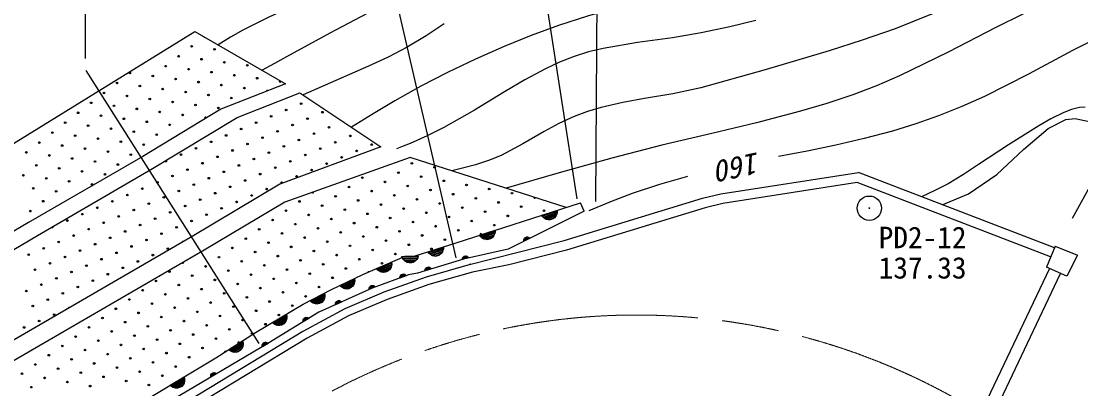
# Model space of a CAD drawing. Units: millimetres, scale not verified. Extents: x 40000 to 680000, y 20000 to 380000.
# Drawn here: x 473696 to 538668, y 290997 to 313540 of the extents above; entities that cross this region are included whole.
import ezdxf
from ezdxf.enums import TextEntityAlignment as Align

# ---------------------------------------------------------------- set-up
doc = ezdxf.new("R2010")
doc.units = ezdxf.units.MM
doc.header["$LTSCALE"] = 1000
doc.linetypes.add('CHAIN', pattern=[18.5, 12, -1.5, 3.5, -1.5])
for name, color, linetype, lineweight in [('M-BGD', 7, 'Continuous', 25), ('M-BMK', 2, 'CHAIN', 13), ('M-STR-STRC', 7, 'Continuous', 25)]:
    doc.layers.add(name, color=color, linetype=linetype, lineweight=lineweight)
doc.layers.add('M-BGD-HTXT', color=7, linetype='Continuous')
doc.layers.add('M-BMK-SRVR', color=7, linetype='Continuous')
doc.styles.add('ＭＳ ゴシック', font='')
doc.styles.add('ＭＳ 明朝', font='')
doc.styles.get('ＭＳ ゴシック').set_extended_font_data('MS Gothic')
doc.styles.get('ＭＳ 明朝').set_extended_font_data('MS Mincho')

# ---------------------------------------------------------------- blocks, each defined once
blk = doc.blocks.new('BUHIN2')
at = {"color": 3, "linetype": 'Continuous', "lineweight": 25}
for radius in [746, 22.5]:
    blk.add_circle((0, 0), radius, dxfattribs=at)
blk = doc.blocks.new('BUHIN163')
at = {"color": 7, "linetype": 'Continuous', "lineweight": 25}
for p, q in [((412, 244), (-335, -342)), ((-277, -376), (431, 180)), ((440, 107), (-207, -401)), ((-133, -422), (440, 27)), ((431, -59), (-45, -433)), ((86, -409), (379, -179))]:
    blk.add_line(p, q, dxfattribs=at)
blk.add_lwpolyline([(393, 309), (433, 194), (448, 81), (439, -65), (390, -180), (320, -282), (198, -378), (83, -421), (-41, -442), (-185, -416), (-293, -376), (-393, -309)], close=True, dxfattribs=at)
blk = doc.blocks.new('BUHIN168')
at = {"color": 7, "linetype": 'Continuous', "lineweight": 25}
for p, q in [((-173, -15), (-21, 173)), ((14, 176), (-169, -50)), ((-70, 152), (-164, 36)), ((-162, -81), (45, 175)), ((75, 171), (-152, -108)), ((-139, -132), (100, 163))]:
    blk.add_line(p, q, dxfattribs=at)
blk.add_lwpolyline([(-126, -155), (-152, -114), (-167, -71), (-177, -13), (-168, 36), (-150, 82), (-111, 130), (-70, 157), (-23, 176), (36, 179), (81, 173), (126, 155)], close=True, dxfattribs=at)
blk = doc.blocks.new('BUHIN170')
at = {"color": 7, "linetype": 'Continuous', "lineweight": 25}
for p, q in [((-174, 4), (-2, 174)), ((34, 174), (-173, -31)), ((-170, -63), (64, 169)), ((93, 162), (-163, -91)), ((-53, 159), (-159, 54)), ((-153, -116), (118, 151))]:
    blk.add_line(p, q, dxfattribs=at)
blk.add_lwpolyline([(-142, -141), (-163, -97), (-174, -53), (-177, 6), (-163, 54), (-140, 98), (-96, 141), (-52, 164), (-4, 178), (55, 174), (99, 163), (142, 141)], close=True, dxfattribs=at)

msp = doc.modelspace()

# ---------------------------------------------------------------- linework, layer by layer
at = {"layer": 'M-BGD'}
for p, q in [((507786, 302657), (502524, 336559)), ((538168, 301463), (551801, 326502)), ((472694, 305708), (484347, 312912)), ((484347, 312912), (489906, 309700)), ((489906, 309700), (485936, 308139)), ((486935, 307637), (490784, 309157)), ((490784, 309157), (495752, 305832)), ((485936, 308139), (481164, 305240)), ((481738, 304504), (486935, 307637)), ((536665, 306968), (537744, 307520)), ((537744, 307520), (538321, 307570)), ((538321, 307570), (539852, 307244)), ((535160, 305663), (536665, 306968)), ((495752, 305832), (489561, 303540)), ((533529, 304132), (535160, 305663)), ((481164, 305240), (474139, 301197)), ((497550, 305186), (489866, 302442)), ((507103, 302113), (497550, 305186)), ((474700, 300399), (481738, 304504)), ((516598, 302960), (525028, 304259)), ((537046, 299636), (525028, 304259)), ((531772, 302953), (533529, 304132)), ((489561, 303540), (484173, 300330)), ((524961, 303642), (516716, 302371)), ((536815, 299081), (524961, 303642)), ((515470, 302680), (516598, 302960)), ((530166, 302283), (531772, 302953)), ((489866, 302442), (484911, 299508)), ((500370, 299959), (507993, 302398)), ((506980, 300084), (515470, 302680)), ((508219, 301885), (507993, 302398)), ((516716, 302371), (515630, 302101)), ((508219, 301885), (503547, 299567)), ((515630, 302101), (507142, 299506)), ((474139, 301197), (465976, 296380)), ((484173, 300330), (456524, 284308)), ((466599, 295622), (474700, 300399)), ((504837, 300263), (504514, 300103)), ((504516, 300132), (504811, 300278)), ((504516, 300076), (504857, 300245)), ((504784, 300293), (504523, 300163)), ((504534, 300196), (504750, 300304)), ((504697, 300305), (504564, 300239)), ((497849, 299146), (500370, 299959)), ((499581, 299638), (498677, 299347)), ((498719, 299295), (499576, 299571)), ((503547, 299567), (500823, 298948)), ((501178, 298621), (506980, 300084)), ((537090, 299743), (536556, 298458)), ((537090, 299743), (538462, 299199)), ((484911, 299508), (457186, 283409)), ((494651, 298007), (497239, 299125)), ((498021, 299089), (497071, 299057)), ((497098, 298995), (497998, 299025)), ((497963, 298962), (497141, 298934)), ((497188, 298873), (497915, 298898)), ((497239, 299125), (497849, 299146)), ((500823, 298948), (498002, 298093)), ((499560, 299500), (498777, 299248)), ((498839, 299202), (499531, 299425)), ((499493, 299348), (498917, 299162)), ((499048, 299138), (499403, 299253)), ((500749, 298956), (501119, 299041)), ((501104, 299063), (500753, 298983)), ((500762, 299011), (501083, 299084)), ((501060, 299104), (500776, 299040)), ((500794, 299069), (501030, 299123)), ((500978, 299137), (500833, 299104)), ((507142, 299506), (503587, 298609)), ((538462, 299199), (537820, 297902)), ((496406, 298697), (495534, 298320)), ((495582, 298273), (496408, 298630)), ((496398, 298558), (495643, 298231)), ((495709, 298192), (496377, 298480)), ((496347, 298399), (495791, 298159)), ((495924, 298149), (496266, 298296)), ((497857, 298833), (497252, 298813)), ((497372, 298754), (497744, 298767)), ((498457, 298257), (498821, 298367)), ((498804, 298388), (498460, 298284)), ((498467, 298312), (498782, 298407)), ((498757, 298426), (498479, 298342)), ((498495, 298373), (498726, 298443)), ((498674, 298453), (498531, 298410)), ((498541, 297869), (501251, 298636)), ((501251, 298636), (501178, 298621)), ((503587, 298609), (501370, 298149)), ((536753, 298371), (530550, 285387)), ((537820, 297902), (536556, 298458)), ((492720, 297092), (494651, 298007)), ((494141, 297697), (493283, 297290)), ((493332, 297244), (494146, 297629)), ((497446, 297986), (495224, 297167)), ((495943, 296939), (498541, 297869)), ((496922, 297819), (497279, 297951)), ((497261, 297971), (496923, 297846)), ((496928, 297875), (497237, 297989)), ((497212, 298006), (496939, 297905)), ((496952, 297937), (497179, 298021)), ((497127, 298028), (496987, 297976)), ((498002, 298093), (497446, 297986)), ((501370, 298149), (498694, 297392)), ((531188, 284943), (537426, 298075)), ((490992, 296178), (492720, 297092)), ((495224, 297167), (491954, 295692)), ((494138, 297557), (493395, 297205)), ((493463, 297168), (494120, 297479)), ((494093, 297397), (493546, 297138)), ((493557, 295924), (495943, 296939)), ((493679, 297132), (494015, 297291)), ((498694, 297392), (496126, 296473)), ((492305, 296802), (491465, 296357)), ((491517, 296314), (492312, 296735)), ((492308, 296662), (491581, 296277)), ((491650, 296243), (492293, 296584)), ((492269, 296500), (491735, 296217)), ((491868, 296217), (492197, 296391)), ((496126, 296473), (493774, 295473)), ((488056, 294442), (490992, 296178)), ((491954, 295692), (488813, 293769)), ((490988, 294542), (493557, 295924)), ((489965, 295498), (489147, 295014)), ((489200, 294973), (489975, 295431)), ((489975, 295358), (489267, 294940)), ((489337, 294909), (489963, 295279)), ((489944, 295195), (489423, 294887)), ((489556, 294893), (489876, 295082)), ((490979, 295183), (491260, 295355)), ((491287, 295342), (490980, 295154)), ((491232, 295367), (490984, 295215)), ((490984, 295128), (491308, 295326)), ((490991, 295249), (491197, 295375)), ((491144, 295372), (491017, 295294)), ((493774, 295473), (491225, 294102)), ((466976, 280027), (490966, 294530)), ((485637, 292897), (488056, 294442)), ((491225, 294102), (461420, 276084)), ((488813, 293769), (482071, 289794)), ((487281, 293872), (486480, 293361)), ((486535, 293322), (487293, 293806)), ((487296, 293733), (486602, 293290)), ((486674, 293262), (487287, 293654)), ((487270, 293569), (486760, 293243)), ((486893, 293254), (487207, 293454)), ((480872, 290043), (485637, 292897)), ((483695, 291660), (482880, 291172)), ((482933, 291131), (483705, 291594)), ((483705, 291521), (483000, 291098)), ((483070, 291068), (483694, 291441)), ((483675, 291357), (483156, 291046)), ((483289, 291053), (483608, 291244))]:
    msp.add_line(p, q, dxfattribs=at)
for points in [[(503969, 320635), (502471, 320047), (500947, 319513), (498876, 318927), (496813, 318280), (496219, 318004), (495644, 317671), (494148, 316613), (492618, 315606), (491622, 315053), (490600, 314553), (488931, 313803), (487292, 313000), (486534, 312558), (485781, 312084)], [(509149, 320302), (507586, 319606), (505992, 318962), (503603, 318193), (501242, 317370), (500198, 316875), (499168, 316321), (497249, 315236), (495308, 314208), (492626, 312812), (489968, 311361), (489225, 310947), (488474, 310528)], [(524781, 319196), (523000, 318295), (521188, 317446), (520055, 316977), (518902, 316565), (517496, 316148), (516061, 315784), (513114, 315101), (510188, 314361), (508412, 313850), (506645, 313278), (504975, 312667), (503316, 311996), (501559, 311220), (499827, 310390), (498204, 309546), (496611, 308650), (495274, 307853), (493945, 307042)], [(539376, 317670), (537977, 317247), (536214, 316664), (534480, 316028), (530892, 314522), (527288, 313073), (525270, 312367), (523231, 311716), (519305, 310555), (515365, 309453), (513644, 309095), (511910, 308796), (510582, 308552), (509266, 308249), (508425, 307998), (507596, 307687), (506672, 307263), (505772, 306783), (504455, 306015), (503118, 305304), (502353, 304996), (501556, 304741), (500840, 304547), (500108, 304364)], [(538870, 315457), (537834, 315118), (536808, 314719), (535115, 313961), (533454, 313152), (530527, 311650), (527556, 310195), (526135, 309585), (524682, 309027), (523100, 308496), (521488, 308019), (518777, 307310), (516053, 306661), (512979, 305934), (509922, 305149), (506678, 304241), (503434, 303294)], [(499636, 313385), (498524, 312640), (497372, 311943), (496192, 311336), (494982, 310781), (492986, 309902), (490995, 309016)], [(518749, 313578), (517145, 313188), (515396, 312826), (513622, 312521), (511489, 312224), (509373, 311870), (508474, 311651), (507593, 311376), (506704, 311030), (505835, 310628), (504570, 309950), (503324, 309214), (501485, 308091), (499616, 307021), (498594, 306508), (497543, 306048), (497126, 305878), (496699, 305707)], [(539341, 312343), (538158, 311750), (535452, 310300), (532772, 308932), (531382, 308313), (529947, 307739), (528544, 307243), (527125, 306804), (525394, 306344), (523651, 305943), (521890, 305579), (520126, 305236)], [(538936, 308271), (538591, 308241), (538103, 308117), (537627, 307934), (536840, 307549), (536094, 307118), (534234, 305961), (532402, 304752), (531481, 304133), (530529, 303566), (529719, 303156), (528894, 302772)], [(514552, 304025), (512843, 303528), (511154, 302974), (509825, 302460), (508501, 301903)]]:
    msp.add_lwpolyline(points, dxfattribs=at)
for points in [[(504518, 300049), (504512, 300097), (504516, 300143), (504531, 300199), (504560, 300240), (504595, 300275), (504651, 300302), (504699, 300310), (504750, 300308), (504804, 300286), (504843, 300261), (504877, 300227)], [(499585, 299706), (499582, 299584), (499558, 299473), (499499, 299339), (499412, 299248), (499312, 299176), (499165, 299129), (499041, 299128), (498918, 299152), (498792, 299226), (498705, 299301), (498634, 299399)], [(498044, 299152), (498008, 299036), (497953, 298936), (497860, 298823), (497752, 298760), (497636, 298718), (497481, 298713), (497362, 298747), (497250, 298803), (497149, 298910), (497086, 299005), (497044, 299119)], [(500744, 298930), (500750, 298978), (500764, 299021), (500792, 299073), (500829, 299106), (500872, 299131), (500932, 299145), (500982, 299141), (501030, 299127), (501078, 299093), (501110, 299060), (501134, 299019)], [(496404, 298764), (496413, 298643), (496399, 298531), (496353, 298391), (496276, 298292), (496183, 298211), (496040, 298150), (495918, 298138), (495793, 298149), (495660, 298212), (495566, 298277), (495486, 298368)], [(498455, 298230), (498457, 298279), (498468, 298323), (498492, 298376), (498528, 298412), (498568, 298440), (498628, 298458), (498677, 298457), (498726, 298447), (498776, 298416), (498810, 298386), (498838, 298346)], [(494137, 297764), (494150, 297643), (494140, 297530), (494099, 297389), (494025, 297288), (493935, 297203), (493795, 297137), (493673, 297121), (493548, 297128), (493413, 297185), (493317, 297248), (493234, 297336)], [(496922, 297792), (496921, 297841), (496929, 297886), (496950, 297940), (496983, 297978), (497022, 298009), (497080, 298030), (497129, 298032), (497179, 298025), (497231, 297997), (497267, 297969), (497297, 297931)], [(492298, 296869), (492316, 296749), (492311, 296635), (492276, 296493), (492207, 296388), (492121, 296300), (491984, 296227), (491862, 296206), (491737, 296207), (491599, 296259), (491501, 296317), (491414, 296401)], [(489955, 295564), (489979, 295445), (489979, 295332), (489951, 295187), (489887, 295080), (489805, 294988), (489671, 294909), (489551, 294881), (489426, 294877), (489286, 294922), (489185, 294975), (489094, 295055)], [(490989, 295101), (490978, 295149), (490978, 295194), (490988, 295252), (491013, 295295), (491045, 295333), (491098, 295365), (491146, 295377), (491196, 295379), (491252, 295362), (491293, 295341), (491330, 295310)], [(487268, 293938), (487297, 293820), (487301, 293707), (487278, 293562), (487217, 293452), (487138, 293357), (487008, 293273), (486888, 293242), (486763, 293233), (486622, 293273), (486519, 293323), (486426, 293400)], [(483684, 291727), (483709, 291607), (483709, 291494), (483682, 291350), (483619, 291242), (483537, 291149), (483404, 291070), (483284, 291041), (483159, 291036), (483019, 291081), (482917, 291133), (482826, 291213)]]:
    msp.add_lwpolyline(points, close=True, dxfattribs=at)
for centre in [(484146, 312000), (483352, 311392), (484754, 311207), (485548, 311815), (482559, 310783), (483961, 310598), (486156, 311022), (487558, 310837), (480363, 310360), (481765, 310175), (483167, 309990), (485363, 310413), (486765, 310228), (488167, 310043), (479570, 309751), (480972, 309566), (482374, 309381), (484569, 309805), (485971, 309620), (487373, 309435), (478776, 309142), (480178, 308957), (481580, 308773), (482982, 308588), (483776, 309196), (485178, 309011), (486580, 308826), (477189, 307925), (477983, 308534), (479385, 308349), (480787, 308164), (482189, 307979), (484384, 308403), (485786, 308218), (489943, 308097), (490863, 308487), (492174, 307957), (476396, 307317), (478591, 307740), (479993, 307555), (481395, 307370), (483591, 307794), (488101, 307315), (489022, 307706), (491254, 307567), (475602, 306708), (477798, 307132), (479200, 306947), (480602, 306762), (482797, 307185), (487181, 306925), (489413, 306785), (490333, 307176), (491644, 306646), (492565, 307037), (474808, 306100), (477004, 306523), (478406, 306338), (479808, 306153), (482004, 306577), (485340, 306143), (486260, 306534), (487572, 306004), (488492, 306395), (490724, 306256), (492956, 306116), (493876, 306507), (495187, 305977), (474015, 305491), (476211, 305915), (477613, 305730), (479015, 305545), (480417, 305360), (481210, 305968), (483499, 305362), (484419, 305752), (486651, 305613), (488883, 305474), (489803, 305865), (491115, 305335), (492035, 305726), (494267, 305587), (474623, 304698), (475417, 305306), (476819, 305121), (478221, 304936), (479623, 304751), (484810, 304832), (485731, 305223), (487042, 304693), (487962, 305084), (490194, 304944), (492426, 304805), (493346, 305196), (497651, 304827), (473830, 304089), (476026, 304513), (477428, 304328), (478830, 304143), (482969, 304051), (483890, 304441), (486121, 304302), (488353, 304163), (489274, 304554), (490585, 304024), (491505, 304415), (496828, 304257), (499042, 304574), (475232, 303904), (476634, 303719), (478036, 303534), (482049, 303660), (484280, 303521), (485201, 303911), (486512, 303382), (487433, 303772), (489664, 303633), (494615, 303941), (496006, 303688), (497398, 303435), (498220, 304005), (499611, 303752), (501003, 303499), (474439, 303296), (475841, 303111), (480207, 302879), (481128, 303269), (482439, 302739), (483360, 303130), (485591, 302991), (487823, 302852), (488744, 303242), (492971, 302802), (493793, 303371), (495184, 303119), (496576, 302866), (498789, 303183), (500181, 302930), (502394, 303247), (503786, 302994), (475047, 302502), (478366, 302097), (479287, 302488), (481519, 302349), (483750, 302210), (484671, 302600), (486903, 302461), (490757, 302485), (492149, 302233), (494362, 302549), (495754, 302297), (497967, 302613), (499359, 302361), (500750, 302108), (501572, 302677), (502964, 302425), (504355, 302172), (474254, 301894), (477446, 301706), (479678, 301567), (480598, 301958), (481909, 301428), (482830, 301819), (485062, 301680), (485982, 302070), (489935, 301916), (491327, 301663), (493540, 301980), (494932, 301727), (496323, 301474), (497145, 302044), (498537, 301791), (499928, 301538), (502142, 301855), (503533, 301602), (505747, 301919), (476525, 301316), (477837, 300786), (478757, 301177), (480989, 301037), (483221, 300898), (484141, 301289), (488291, 300777), (489113, 301346), (490505, 301094), (491896, 300841), (492718, 301410), (494110, 301158), (495501, 300905), (497715, 301222), (499106, 300969), (501319, 301286), (502711, 301033), (476916, 300395), (479148, 300256), (480068, 300647), (482300, 300508), (487469, 300208), (489682, 300524), (491074, 300272), (493287, 300588), (494679, 300336), (496892, 300652), (498284, 300400), (499675, 300147), (500497, 300716), (475075, 299614), (475996, 300005), (477307, 299475), (478227, 299865), (480459, 299726), (481380, 300117), (482691, 299587), (486647, 299638), (488860, 299955), (490252, 299702), (492465, 300019), (493857, 299766), (495248, 299514), (496070, 300083), (497462, 299830), (498853, 299578), (474155, 299223), (476386, 299084), (478618, 298945), (479539, 299336), (481770, 299196), (485825, 299069), (488038, 299386), (489430, 299133), (490821, 298880), (491643, 299450), (493035, 299197), (494426, 298944), (496640, 299261), (474545, 298303), (475466, 298693), (477697, 298554), (479929, 298415), (480850, 298806), (482789, 298183), (485003, 298500), (486394, 298247), (487216, 298816), (488608, 298564), (489999, 298311), (492213, 298628), (493604, 298375), (495818, 298692), (475856, 297773), (476777, 298163), (478088, 297634), (479009, 298024), (481967, 297614), (484181, 297930), (485572, 297678), (487786, 297994), (489177, 297742), (491391, 298058), (492782, 297806), (474015, 296991), (474936, 297382), (477168, 297243), (481145, 297044), (483359, 297361), (484750, 297108), (486964, 297425), (488355, 297172), (489746, 296919), (490569, 297489), (491960, 297236), (475327, 296462), (476247, 296852), (480323, 296475), (482537, 296791), (483928, 296539), (485319, 296286), (486141, 296855), (487533, 296603), (488924, 296350), (491138, 296667), (474406, 296071), (479501, 295905), (480892, 295653), (481714, 296222), (483106, 295969), (484497, 295717), (486711, 296033), (488102, 295781), (490316, 296097), (474797, 295150), (475717, 295541), (478679, 295336), (480070, 295083), (482284, 295400), (483675, 295147), (485889, 295464), (487280, 295211), (488672, 294959), (489494, 295528), (473876, 294760), (477857, 294767), (479248, 294514), (481462, 294831), (482853, 294578), (484245, 294325), (485067, 294895), (486458, 294642), (487850, 294389), (476213, 293628), (477035, 294197), (478426, 293945), (479818, 293692), (480640, 294261), (482031, 294009), (483423, 293756), (485636, 294073), (475391, 293058), (477604, 293375), (478996, 293122), (481209, 293439), (482601, 293186), (484814, 293503), (474568, 292489), (476782, 292806), (478173, 292553), (480387, 292870), (481778, 292617), (483170, 292364), (483992, 292934), (473746, 291920), (475960, 292236), (477351, 291984), (478743, 291731), (479565, 292300), (480956, 292048), (482348, 291795), (474316, 291098), (475138, 291667), (476529, 291414), (477921, 291162), (480134, 291478), (481526, 291226)]:
    msp.add_circle(centre, 49.8, dxfattribs=at)
for centre, start, end in [((484939, 312609), 192.51941, 287.44708), ((481157, 310968), 241.15863, 2.28921), ((488775, 309250), 27.73259, 195.20226), ((489569, 309858), 110.10006, 9.86644), ((484993, 307609), 343.38829, 259.16667), ((482578, 304971), 168.56896, 73.6076), ((491579, 303055), 200.36161, 18.94614), ((505177, 302741), 171.30731, 333.0282), ((475605, 300925), 208.73655, 31.76823), ((501889, 300464), 352.31559, 223.24698), ((483611, 299978), 57.17588, 183.00523), ((483611, 298752), 209.7132, 30.5691), ((494996, 298122), 61.8505, 164.89039), ((476638, 295932), 63.14021, 177.04091), ((487028, 293820), 356.02619, 249.1051), ((486205, 293250), 41.52402, 203.60727)]:
    msp.add_arc(centre, 49.8, start, end, dxfattribs=at)
at = {"layer": 'M-BMK'}
msp.add_arc((511449, 255696), 39821, 31.38107, 117.98001, dxfattribs=at)
at = {"layer": 'M-STR-STRC'}
for p, q in [((509080, 326811), (508907, 302484)), ((500367, 299034), (495105, 321807)), ((477610, 314515), (477610, 311259)), ((488290, 293772), (477680, 310507))]:
    msp.add_line(p, q, dxfattribs=at)

# ---------------------------------------------------------------- block references
at = {"layer": 'M-BGD', "rotation": 339.60633}
for name, p in [('BUHIN163', (506087, 301788)), ('BUHIN163', (502276, 300568)), ('BUHIN170', (495218, 297164)), ('BUHIN170', (493157, 296235)), ('BUHIN168', (488662, 293680)), ('BUHIN168', (485496, 291814))]:
    msp.add_blockref(name, p, dxfattribs=at)
at = {"layer": 'M-BMK-SRVR', "rotation": 339.60633}
msp.add_blockref('BUHIN2', (525701, 302074), dxfattribs=at)

# ---------------------------------------------------------------- texts
at = {"layer": 'M-BGD', "style": 'ＭＳ 明朝', "oblique": 15}
msp.add_text('160', height=1320, rotation=192, dxfattribs=at).set_placement((518813, 305909), align=Align.BOTTOM_LEFT)
at = {"layer": 'M-BGD-HTXT', "style": 'ＭＳ ゴシック'}
for s, p in [('PD2-12', (526274, 299225)), ('137.33', (526274, 297363))]:
    msp.add_text(s, height=1320, dxfattribs=at).set_placement(p, align=Align.BOTTOM_LEFT)

doc.saveas('drawing.dxf')
